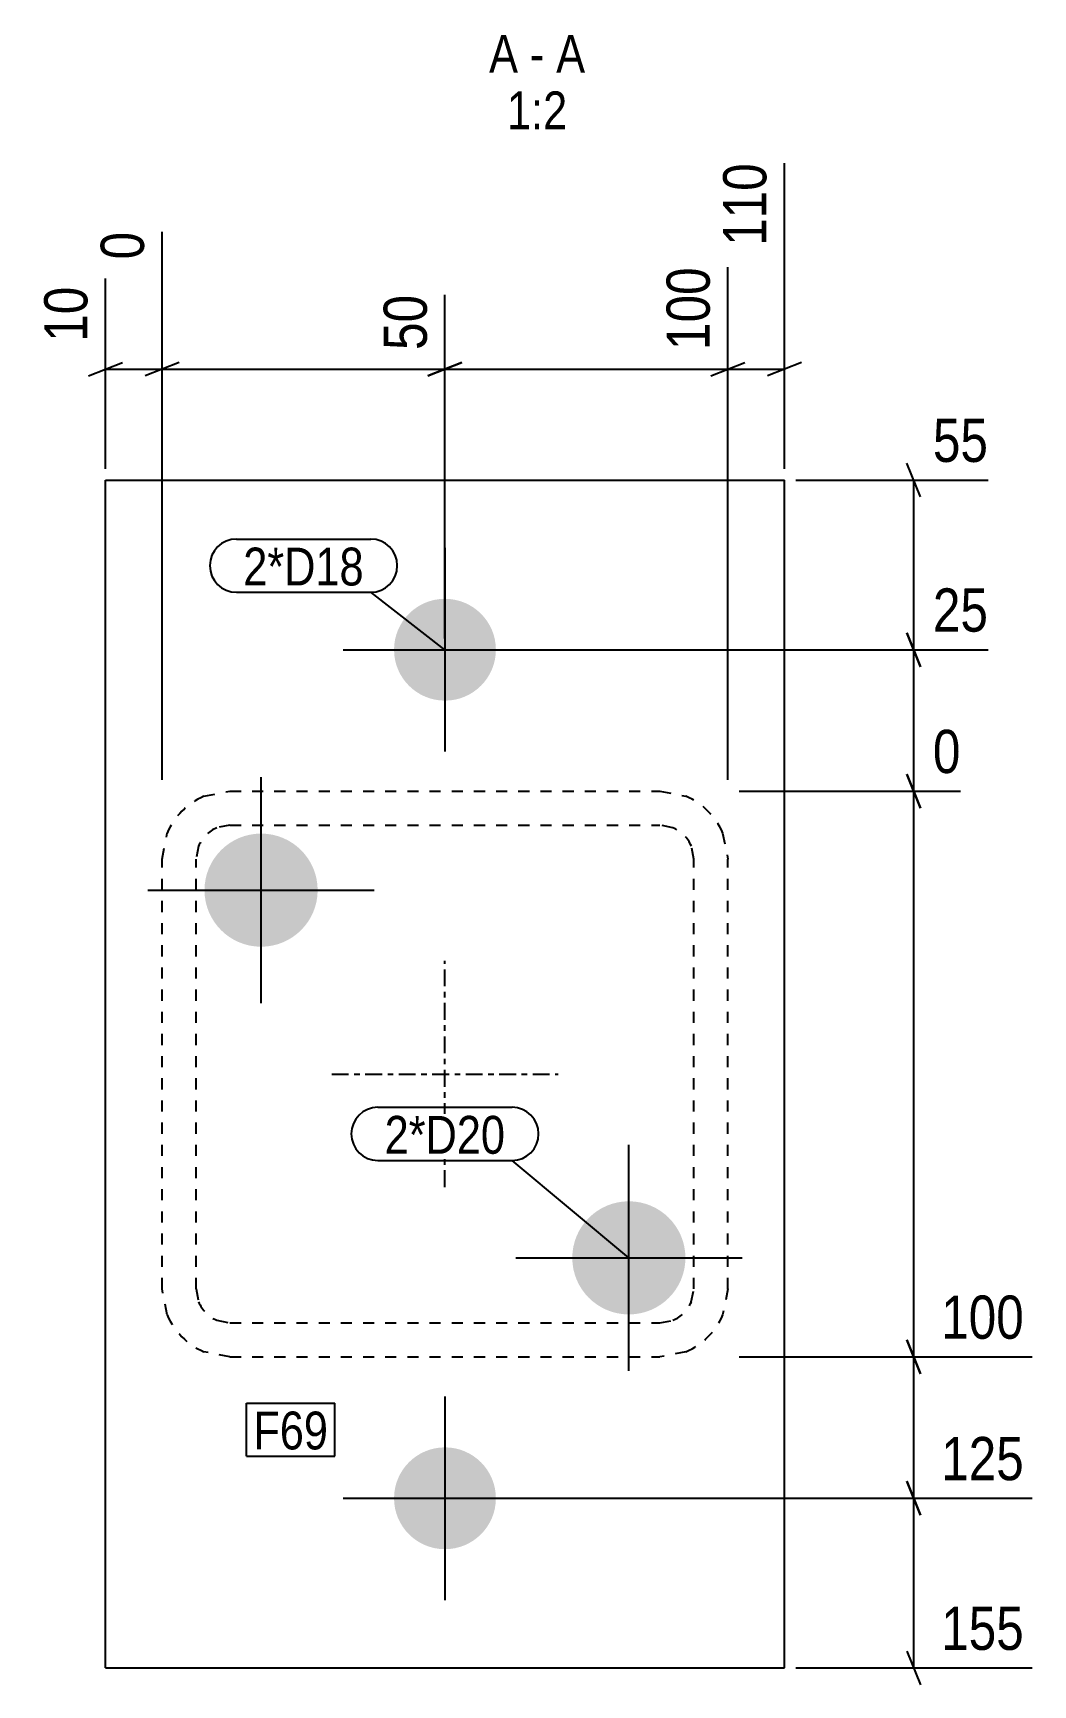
# Model space of a CAD drawing. Header units: millimetres. Extents: x -10 to 33523, y 3 to 809.
# Drawn here: x 17193.3 to 17370, y 4.8 to 296.8 of the extents above; entities that cross this region are included whole.
import ezdxf

# ---------------------------------------------------------------- set-up
doc = ezdxf.new("R2010")
doc.units = ezdxf.units.MM
doc.linetypes.add('DXK_LINE_DOT2', pattern=[3.9198, 1.9599, -1.9599])
doc.linetypes.add('DXK_LINE_DOT3', pattern=[5.9187, 2.979, -0.9799, 0.9799, -0.9799])
for name, color, linetype in [('MÅLSÆTNING', 7, 'Continuous'), ('STÅL', 7, 'Continuous'), ('TEKST', 7, 'Continuous')]:
    doc.layers.add(name, color=color, linetype=linetype)
doc.styles.add('Arial Narrow', font='ARIALN.TTF', dxfattribs={"height": 0.2})

msp = doc.modelspace()

# ---------------------------------------------------------------- hatches: boundary and pattern name
at = {"layer": 'STÅL', "linetype": 'Continuous'}
for points in [[(17266.11, 196.8, -1), (17266.11, 178.8, -1)], [(17223.61, 145.3, -1), (17243.61, 145.3, -1)], [(17288.61, 80.3, -1), (17308.61, 80.3, -1)], [(17266.11, 46.8, -1), (17266.11, 28.8, -1)]]:
    msp.add_hatch(color=96, dxfattribs=at).paths.add_polyline_path(points)

# ---------------------------------------------------------------- linework, layer by layer
at = {"layer": 'MÅLSÆTNING', "color": 7, "linetype": 'Continuous'}
for p, q in [((17326.11, 219.8), (17326.11, 273.81)), ((17216.11, 164.8), (17216.11, 261.66)), ((17216.11, 164.8), (17216.11, 261.66)), ((17316.11, 164.8), (17316.11, 255.41)), ((17316.11, 164.8), (17316.11, 255.41)), ((17206.11, 219.8), (17206.11, 253.45)), ((17266.11, 189.8), (17266.11, 250.54)), ((17266.11, 189.8), (17266.11, 250.54)), ((17203.11, 236.19), (17209.11, 238.59)), ((17206.11, 237.39), (17216.11, 237.39)), ((17219.11, 238.59), (17213.11, 236.19)), ((17219.11, 238.59), (17213.11, 236.19)), ((17216.11, 237.39), (17266.11, 237.39)), ((17263.11, 236.19), (17269.11, 238.59)), ((17266.11, 237.39), (17316.11, 237.39)), ((17313.11, 236.19), (17319.11, 238.59)), ((17313.11, 236.19), (17319.11, 238.59)), ((17316.11, 237.39), (17326.11, 237.39)), ((17329.11, 238.59), (17323.11, 236.19)), ((17350.15, 214.8), (17347.75, 220.8)), ((17328.11, 217.8), (17362.1, 217.8)), ((17348.95, 187.8), (17348.95, 217.8)), ((17350.15, 184.8), (17347.75, 190.8)), ((17268.11, 187.8), (17362.1, 187.8)), ((17268.11, 187.8), (17362.1, 187.8)), ((17348.95, 162.8), (17348.95, 187.8)), ((17350.15, 159.8), (17347.75, 165.8)), ((17318.11, 162.8), (17357.22, 162.8)), ((17318.11, 162.8), (17357.22, 162.8)), ((17348.95, 62.8), (17348.95, 162.8)), ((17350.15, 59.8), (17347.75, 65.8)), ((17347.75, 65.8), (17350.15, 59.8)), ((17318.11, 62.8), (17369.89, 62.8)), ((17318.11, 62.8), (17369.89, 62.8)), ((17348.95, 37.8), (17348.95, 62.8)), ((17350.15, 34.8), (17347.75, 40.8)), ((17347.75, 40.8), (17350.15, 34.8)), ((17268.11, 37.8), (17369.89, 37.8)), ((17268.11, 37.8), (17369.89, 37.8)), ((17348.95, 7.8), (17348.95, 37.8)), ((17347.75, 10.8), (17350.15, 4.8)), ((17328.11, 7.8), (17369.89, 7.8))]:
    msp.add_line(p, q, dxfattribs=at)
at = {"layer": 'STÅL', "color": 2, "linetype": 'Continuous'}
for p, q in [((17206.11, 7.8), (17206.11, 217.8)), ((17206.11, 217.8), (17326.11, 217.8)), ((17326.11, 7.8), (17326.11, 217.8)), ((17206.11, 7.8), (17326.11, 7.8))]:
    msp.add_line(p, q, dxfattribs=at)
at = {"layer": 'STÅL', "color": 96, "linetype": 'Continuous'}
for p, q in [((17266.11, 205.8), (17266.11, 169.8)), ((17248.11, 187.8), (17284.11, 187.8)), ((17233.61, 125.3), (17233.61, 165.3)), ((17213.61, 145.3), (17253.61, 145.3)), ((17298.61, 60.3), (17298.61, 100.3)), ((17278.61, 80.3), (17318.61, 80.3)), ((17266.11, 55.8), (17266.11, 19.8)), ((17248.11, 37.8), (17284.11, 37.8))]:
    msp.add_line(p, q, dxfattribs=at)
at = {"layer": 'STÅL', "color": 7, "linetype": 'DXK_LINE_DOT2'}
for p, q in [((17223.51, 161.89), (17228.11, 162.8)), ((17228.11, 162.8), (17304.11, 162.8)), ((17304.11, 162.8), (17308.7, 161.89)), ((17216.11, 150.8), (17217.02, 155.39)), ((17228.11, 156.8), (17225.81, 156.34)), ((17228.11, 156.8), (17304.11, 156.8)), ((17306.4, 156.34), (17304.11, 156.8)), ((17315.19, 155.39), (17316.11, 150.8)), ((17222.56, 153.1), (17222.11, 150.8)), ((17310.11, 150.8), (17309.65, 153.1)), ((17216.11, 74.8), (17216.11, 150.8)), ((17222.11, 74.8), (17222.11, 150.8)), ((17310.11, 74.8), (17310.11, 150.8)), ((17316.11, 74.8), (17316.11, 150.8)), ((17217.02, 70.21), (17216.11, 74.8)), ((17222.11, 74.8), (17222.56, 72.5)), ((17309.65, 72.5), (17310.11, 74.8)), ((17316.11, 74.8), (17315.19, 70.21)), ((17225.81, 69.26), (17228.11, 68.8)), ((17228.11, 68.8), (17304.11, 68.8)), ((17304.11, 68.8), (17306.4, 69.26)), ((17228.11, 62.8), (17223.51, 63.71)), ((17228.11, 62.8), (17304.11, 62.8)), ((17308.7, 63.71), (17304.11, 62.8))]:
    msp.add_line(p, q, dxfattribs=at)
at = {"layer": 'STÅL', "color": 7, "linetype": 'DXK_LINE_DOT3'}
for p, q in [((17266.11, 92.8), (17266.11, 132.8)), ((17246.11, 112.8), (17286.11, 112.8))]:
    msp.add_line(p, q, dxfattribs=at)
at = {"layer": 'STÅL', "color": 7, "linetype": 'DXK_LINE_DOT2'}
for centre, radius, start, end in [((17228.11, 150.8), 12, 112.5, 157.5), ((17304.11, 150.8), 12, 22.5, 67.5), ((17228.11, 150.8), 6, 112.5, 157.5), ((17304.11, 150.8), 6, 22.5, 67.5), ((17228.11, 74.8), 12, 202.5, 247.5), ((17228.11, 74.8), 6, 202.5, 247.5), ((17304.11, 74.8), 6, 292.5, 337.5), ((17304.11, 74.8), 12, 292.5, 337.5)]:
    msp.add_arc(centre, radius, start, end, dxfattribs=at)

# ---------------------------------------------------------------- wipeouts: each hides what was drawn before it
at = {"color": 0, "linetype": 'Continuous'}
for points, layer in [([(17324.51, 275.41), (17313.31, 275.41), (17313.31, 257.59), (17324.51, 257.59)], 'MÅLSÆTNING'), ([(17214.51, 263.26), (17203.31, 263.26), (17203.31, 255.19), (17214.51, 255.19)], 'MÅLSÆTNING'), ([(17204.51, 253.59), (17193.31, 253.59), (17193.31, 240.64), (17204.51, 240.64)], 'MÅLSÆTNING'), ([(17370.03, 64.4), (17370.03, 75.6), (17352.21, 75.6), (17352.21, 64.4)], 'MÅLSÆTNING'), ([(17370.03, 39.4), (17370.03, 50.6), (17352.21, 50.6), (17352.21, 39.4)], 'MÅLSÆTNING'), ([(17370.03, 9.4), (17370.03, 20.6), (17352.21, 20.6), (17352.21, 9.4)], 'MÅLSÆTNING'), ([(17279.02, 289.81), (17279.02, 296.81), (17273.91, 296.81), (17273.91, 289.81)], 'TEKST'), ([(17283.67, 289.81), (17283.67, 296.81), (17281.12, 296.81), (17281.12, 289.81)], 'TEKST'), ([(17290.89, 289.81), (17290.89, 296.81), (17285.77, 296.81), (17285.77, 289.81)], 'TEKST'), ([(17287.73, 279.81), (17287.73, 286.81), (17277.07, 286.81), (17277.07, 279.81)], 'TEKST')]:
    msp.add_wipeout(points, dxfattribs=at).dxf.layer = layer
at = {"color": 0}
for points in [[(17251.78, 199.16), (17251.78, 206.16), (17230.46, 206.16), (17230.46, 199.16)], [(17245.46, 46.44), (17245.46, 53.44), (17232.24, 53.44), (17232.24, 46.44)]]:
    msp.add_wipeout(points, dxfattribs=at).dxf.layer = 'TEKST'

# ---------------------------------------------------------------- next in the draw order: texts
at = {"layer": 'MÅLSÆTNING', "color": 3, "linetype": 'Continuous', "style": 'Arial Narrow'}
for s, height, p in [('110', 7.635, (17322.91, 259.19)), ('0', 7.64, (17212.91, 256.79)), ('10', 7.635, (17202.91, 242.24))]:
    msp.add_text(s, height=height, rotation=90.0002, dxfattribs=at).set_placement(p)
for s, p in [('100', (17353.81, 66)), ('125', (17353.81, 41)), ('155', (17353.81, 11))]:
    msp.add_text(s, height=7.635, dxfattribs=at).set_placement(p)
at = {"layer": 'TEKST', "color": 3, "linetype": 'Continuous', "style": 'Arial Narrow'}
for s, height, p in [('A', 6.68, (17273.91, 289.81)), ('A', 6.68, (17285.77, 289.81)), ('-', 6.68, (17281.12, 289.81)), ('1:2', 6.681, (17277.07, 279.81))]:
    msp.add_text(s, height=height, dxfattribs=at).set_placement(p)

# ---------------------------------------------------------------- next in the draw order: wipeouts: each hides what was drawn before it
at = {"color": 0, "linetype": 'Continuous'}
for points in [[(17314.51, 257.01), (17303.31, 257.01), (17303.31, 239.19), (17314.51, 239.19)], [(17264.51, 252.14), (17253.31, 252.14), (17253.31, 239.19), (17264.51, 239.19)], [(17363.7, 219.4), (17363.7, 230.6), (17350.75, 230.6), (17350.75, 219.4)], [(17363.7, 189.4), (17363.7, 200.6), (17350.75, 200.6), (17350.75, 189.4)], [(17358.82, 164.4), (17358.82, 175.6), (17350.75, 175.6), (17350.75, 164.4)]]:
    msp.add_wipeout(points, dxfattribs=at).dxf.layer = 'MÅLSÆTNING'
at = {"color": 0}
for points in [[(17251.78, 199.16), (17251.78, 206.16), (17230.46, 206.16), (17230.46, 199.16)], [(17276.76, 98.71), (17276.76, 105.71), (17255.45, 105.71), (17255.45, 98.71)], [(17245.46, 46.44), (17245.46, 53.44), (17232.24, 53.44), (17232.24, 46.44)]]:
    msp.add_wipeout(points, dxfattribs=at).dxf.layer = 'TEKST'

# ---------------------------------------------------------------- next in the draw order: linework, layer by layer
at = {"layer": 'MÅLSÆTNING', "color": 7, "linetype": 'Continuous'}
for p, q in [((17269.11, 238.59), (17263.11, 236.19)), ((17347.75, 190.8), (17350.15, 184.8)), ((17347.75, 165.8), (17350.15, 159.8))]:
    msp.add_line(p, q, dxfattribs=at)
at = {"layer": 'TEKST', "color": 7, "linetype": 'Continuous'}
for p, q in [((17229.26, 207.36), (17252.98, 207.36)), ((17229.26, 197.96), (17252.98, 197.96)), ((17266.11, 187.8), (17252.98, 197.96)), ((17231.04, 54.64), (17246.66, 54.64)), ((17231.04, 45.24), (17231.04, 54.64)), ((17246.66, 45.24), (17246.66, 54.64)), ((17231.04, 45.24), (17246.66, 45.24))]:
    msp.add_line(p, q, dxfattribs=at)
for centre, start, end in [((17229.26, 202.66), 90, 270), ((17252.98, 202.66), 270, 90)]:
    msp.add_arc(centre, 4.7, start, end, dxfattribs=at)

# ---------------------------------------------------------------- next in the draw order: texts
at = {"layer": 'MÅLSÆTNING', "color": 3, "linetype": 'Continuous', "style": 'Arial Narrow'}
for s, p in [('100', (17312.91, 240.79)), ('50', (17262.91, 240.79))]:
    msp.add_text(s, height=7.635, rotation=90.0002, dxfattribs=at).set_placement(p)
for s, height, p in [('55', 7.635, (17352.35, 221)), ('25', 7.635, (17352.35, 191)), ('0', 7.64, (17352.35, 166))]:
    msp.add_text(s, height=height, dxfattribs=at).set_placement(p)
at = {"layer": 'TEKST', "color": 3, "style": 'Arial Narrow'}
for s, p in [('2*D18', (17230.46, 199.16)), ('F69', (17232.24, 46.44))]:
    msp.add_text(s, height=6.681, dxfattribs=at).set_placement(p)

# ---------------------------------------------------------------- next in the draw order: wipeouts: each hides what was drawn before it
at = {"color": 0}
msp.add_wipeout([(17276.76, 98.71), (17276.76, 105.71), (17255.45, 105.71), (17255.45, 98.71)], dxfattribs=at).dxf.layer = 'TEKST'

# ---------------------------------------------------------------- next in the draw order: linework, layer by layer
at = {"layer": 'TEKST', "color": 7, "linetype": 'Continuous'}
for p, q in [((17254.25, 106.91), (17277.96, 106.91)), ((17254.25, 97.51), (17277.96, 97.51)), ((17298.61, 80.3), (17277.96, 97.51))]:
    msp.add_line(p, q, dxfattribs=at)
for centre, start, end in [((17254.25, 102.21), 90, 270), ((17277.96, 102.21), 270, 90)]:
    msp.add_arc(centre, 4.7, start, end, dxfattribs=at)

# ---------------------------------------------------------------- next in the draw order: texts
at = {"layer": 'TEKST', "color": 3, "style": 'Arial Narrow'}
msp.add_text('2*D20', height=6.681, dxfattribs=at).set_placement((17255.45, 98.71))

doc.saveas('drawing.dxf')
